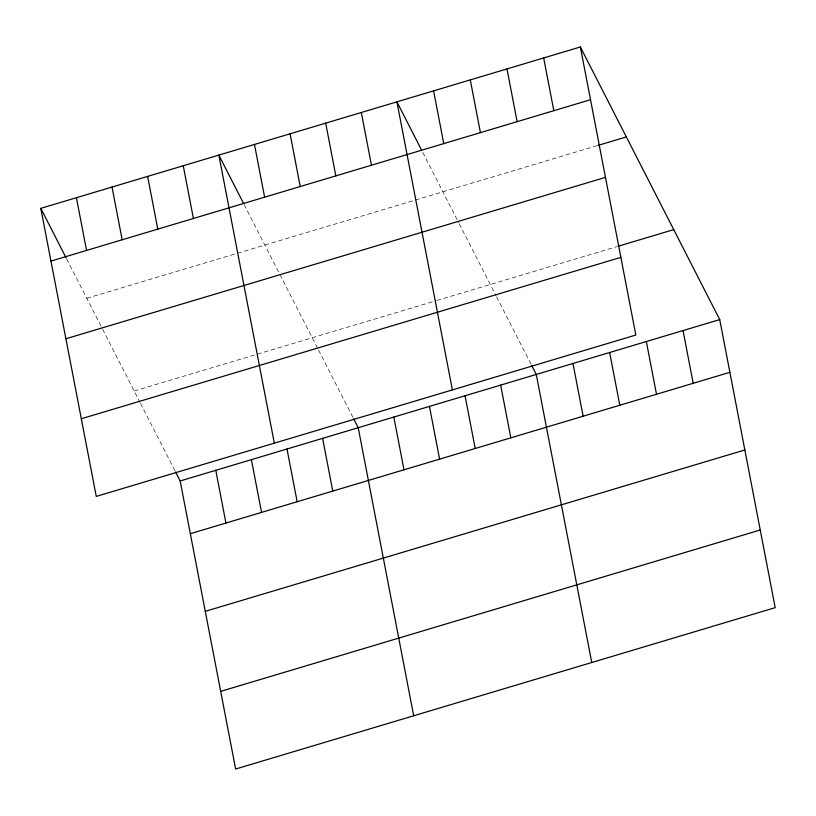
<?xml version="1.0" encoding="UTF-8"?>
<svg xmlns="http://www.w3.org/2000/svg" width="816" height="816" viewBox="0 0 816 816"><rect width="100%" height="100%" fill="white"/><g stroke="black" fill="none" stroke-linecap="round" stroke-linejoin="round"><path stroke-width="0.61" stroke-dasharray="4.08 3.06" d="M86.792 298.309L236.354 253.582M237.548 253.225L596.761 145.789M134.181 390.997L435.683 300.829M436.866 300.472L616.927 246.616M422.78 152.449L458.694 222.707M459.255 223.808L496.036 295.739M496.607 296.861L531.104 364.334M244.147 204.581L317.985 348.993M318.556 350.115L353.053 417.588M66.667 258.958L102.02 328.103M102.592 329.205L139.924 402.247M140.505 403.369L174.991 470.842"/><path stroke-width="1.22" d="M580.36 46.981L635.827 335.039L96.268 496.414L40.8 208.355L580.36 46.981L719.732 319.586L775.2 607.645L235.64 769.019L180.173 480.961L175.573 471.964M50.959 261.079L590.509 99.715M597.944 145.432L626.351 136.935M65.912 338.742L605.472 177.368M618.11 246.259L673.741 229.622M81.314 418.751L620.874 257.377M180.173 480.961L719.732 319.586M190.322 533.695L729.881 372.32M205.275 611.347L744.835 449.973M220.687 691.366L760.247 529.992M421.627 150.195L396.913 101.847L452.38 389.905M531.675 365.456L536.275 374.452L591.753 662.51M243.576 203.449L218.851 155.101L274.329 443.159M353.624 418.71L358.224 427.706L413.692 715.765M40.8 208.355L66.096 257.825M683.043 330.562L693.192 383.296M646.343 341.537L656.503 394.261M609.654 352.512L619.813 405.236M543.67 57.956L553.819 110.68M572.965 363.477L583.124 416.211M506.981 68.921L517.13 121.655M470.291 79.897L480.44 132.631M500.667 385.101L510.826 437.835M433.602 90.872L443.751 143.606M465.059 395.76L475.208 448.484M429.451 406.409L439.6 459.133M361.294 112.496L371.453 165.23M393.832 417.058L403.991 469.792M325.686 123.145L335.845 175.879M290.078 133.793L300.227 186.527M322.616 438.355L332.765 491.089M254.47 144.452L264.619 197.176M286.997 449.004L297.157 501.738M251.389 459.663L261.548 512.387M183.243 165.75L193.402 218.484M215.781 470.312L225.93 523.046M147.635 176.399L157.784 229.133M112.027 187.048L122.176 239.782M76.408 197.696L86.567 250.43"/></g></svg>
